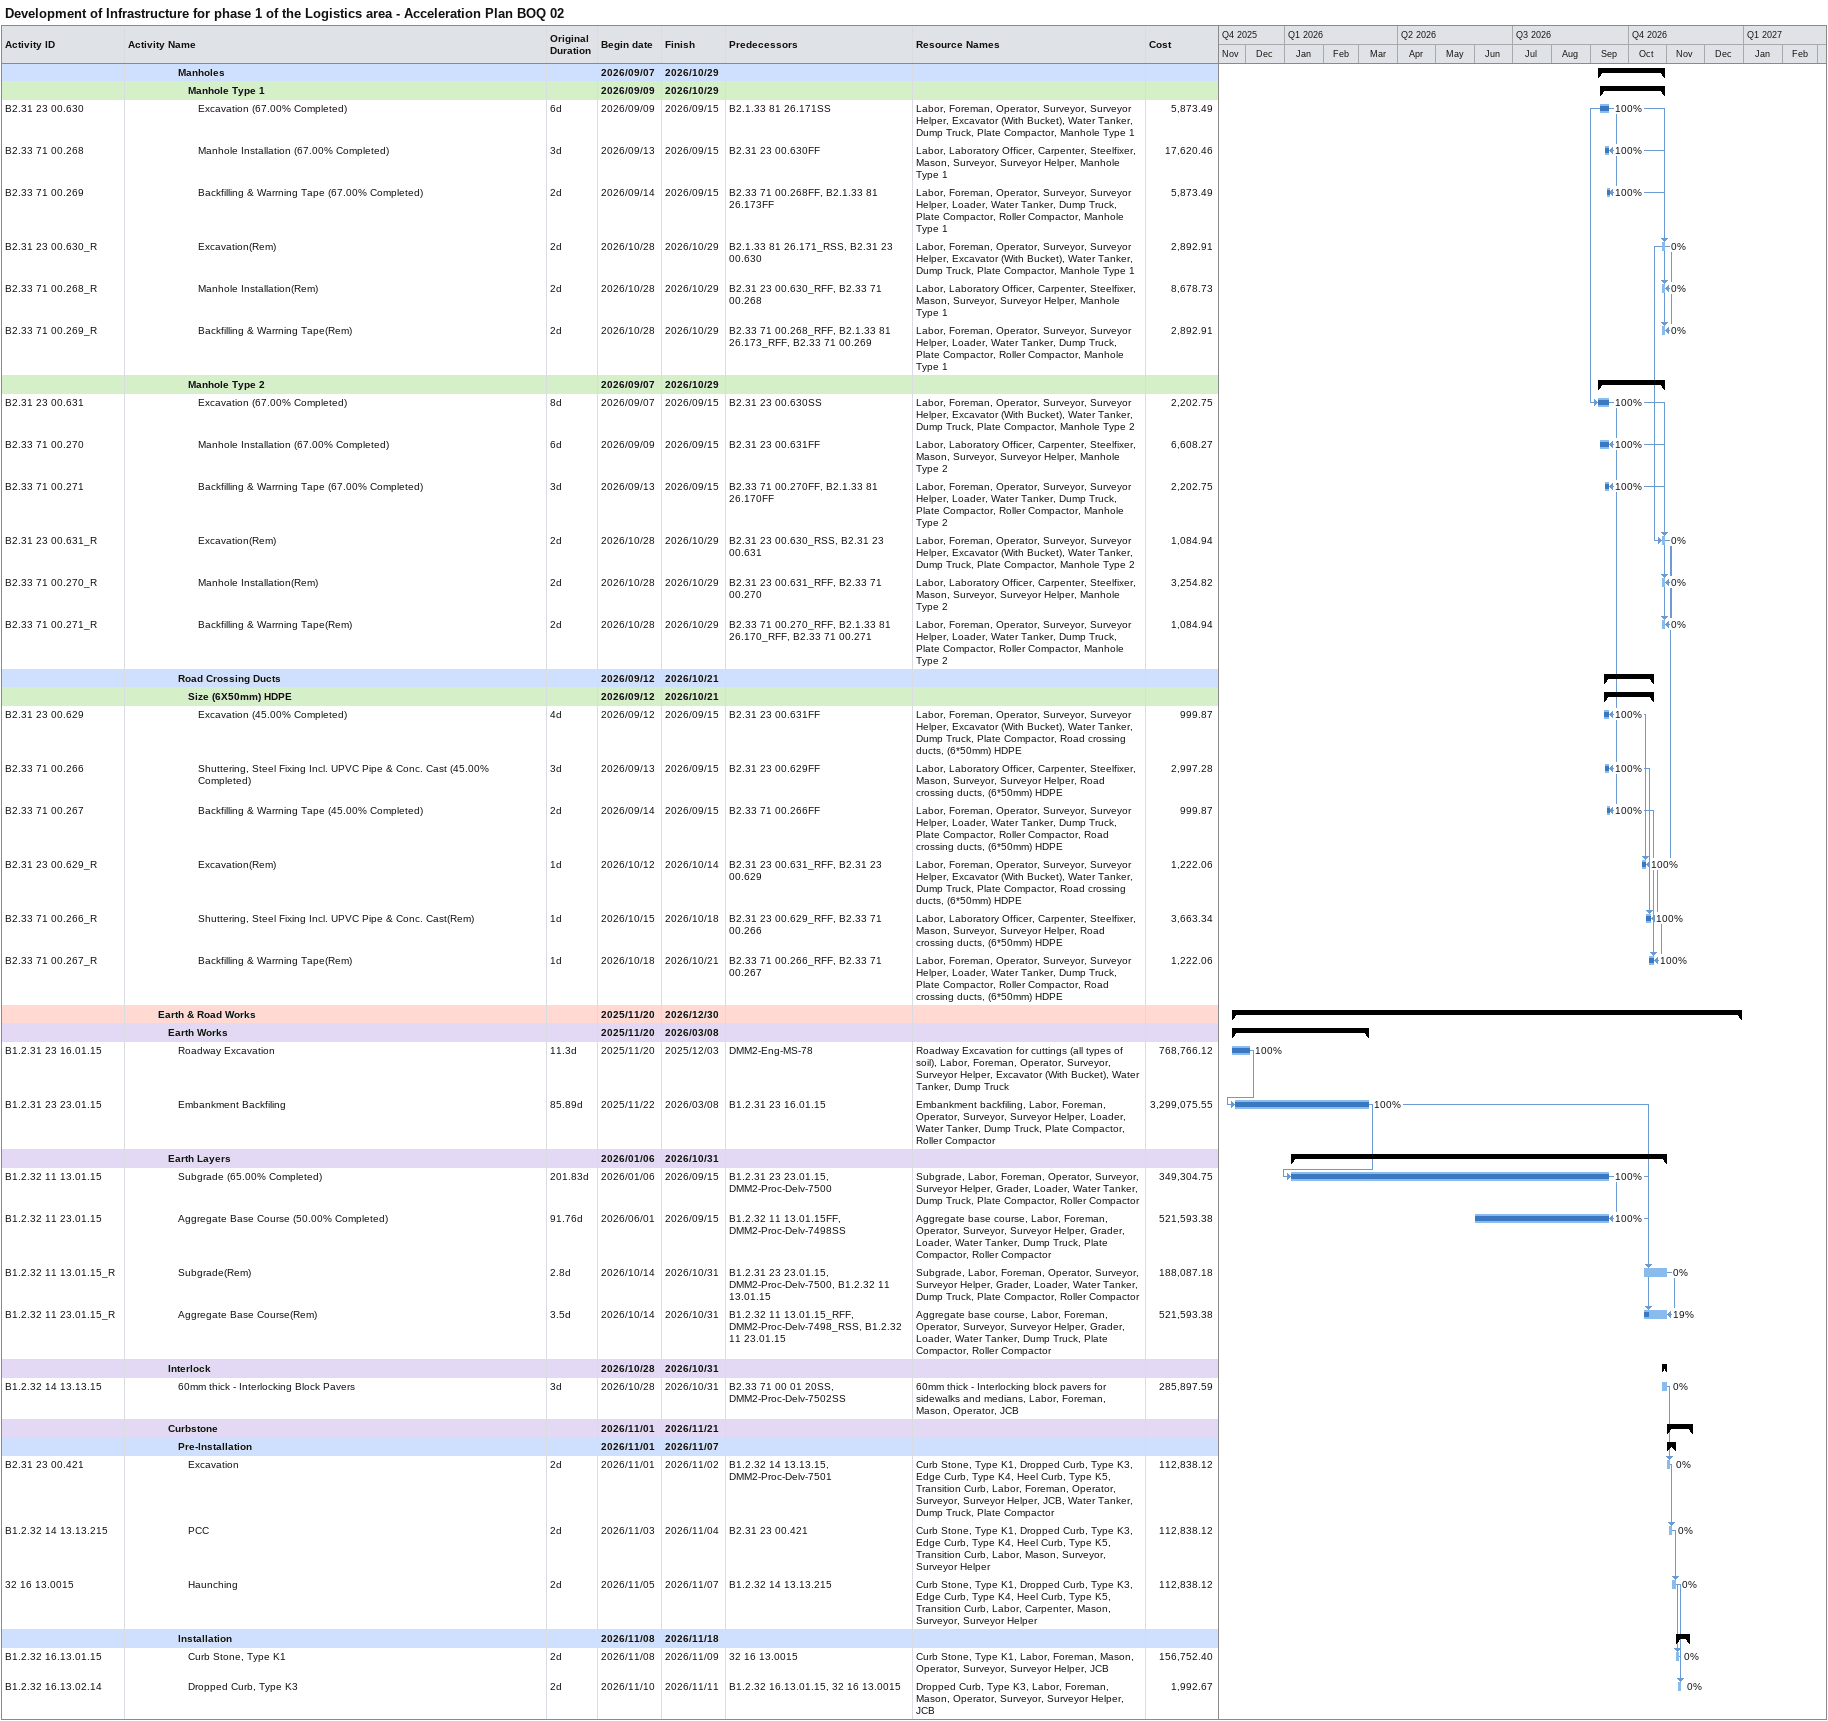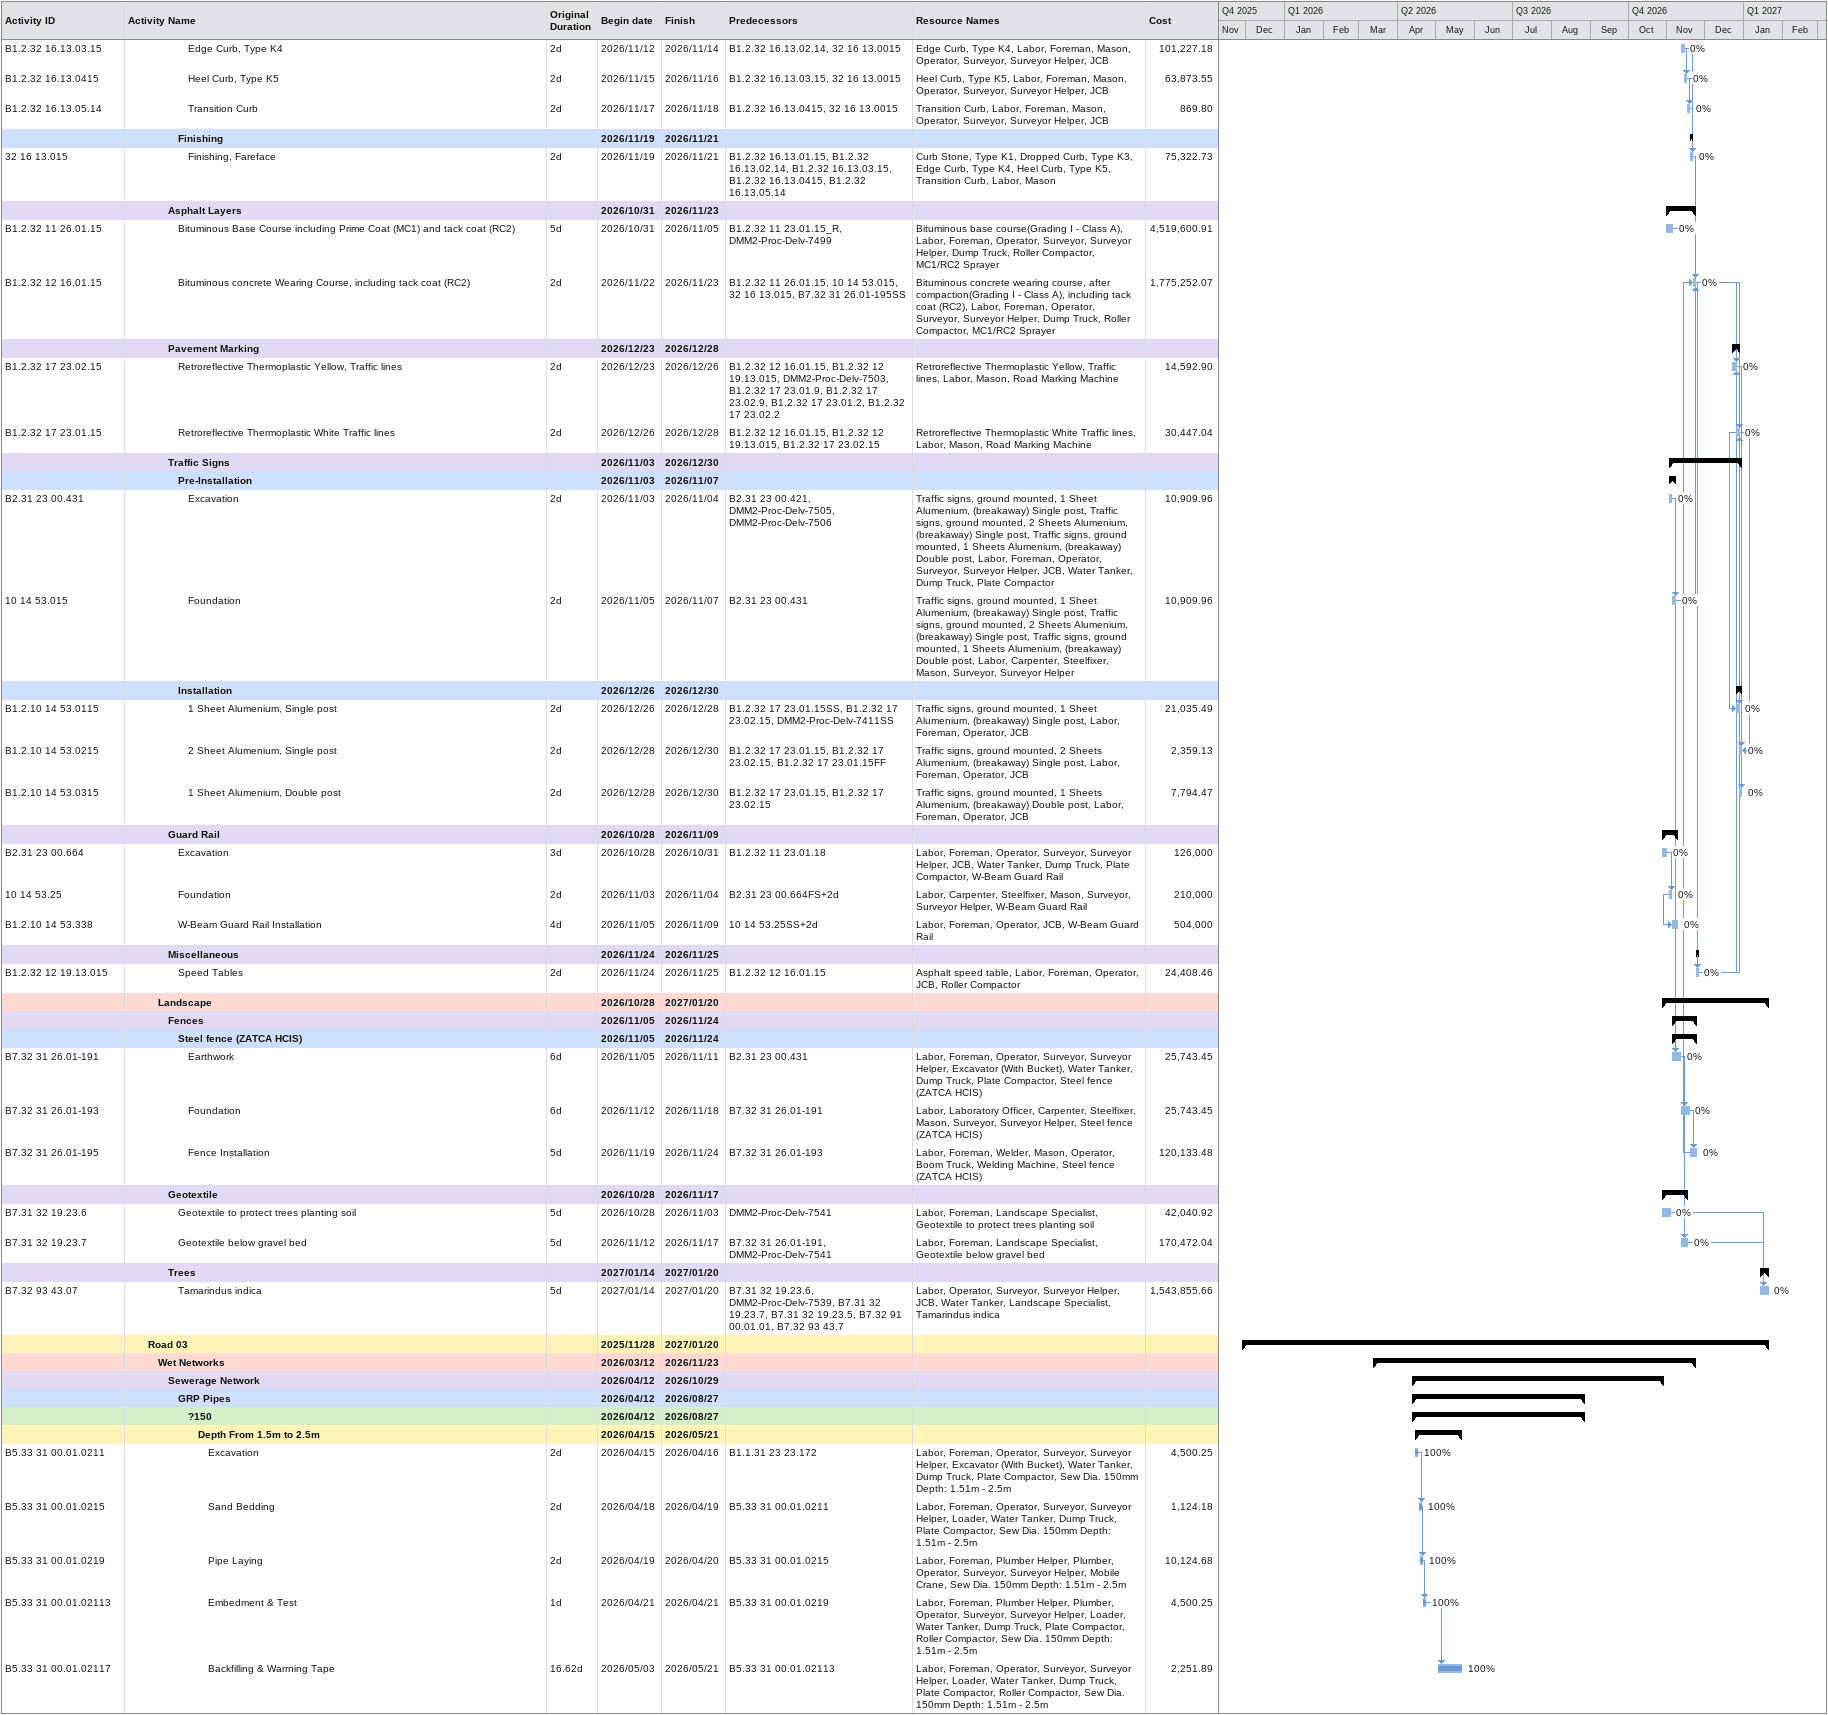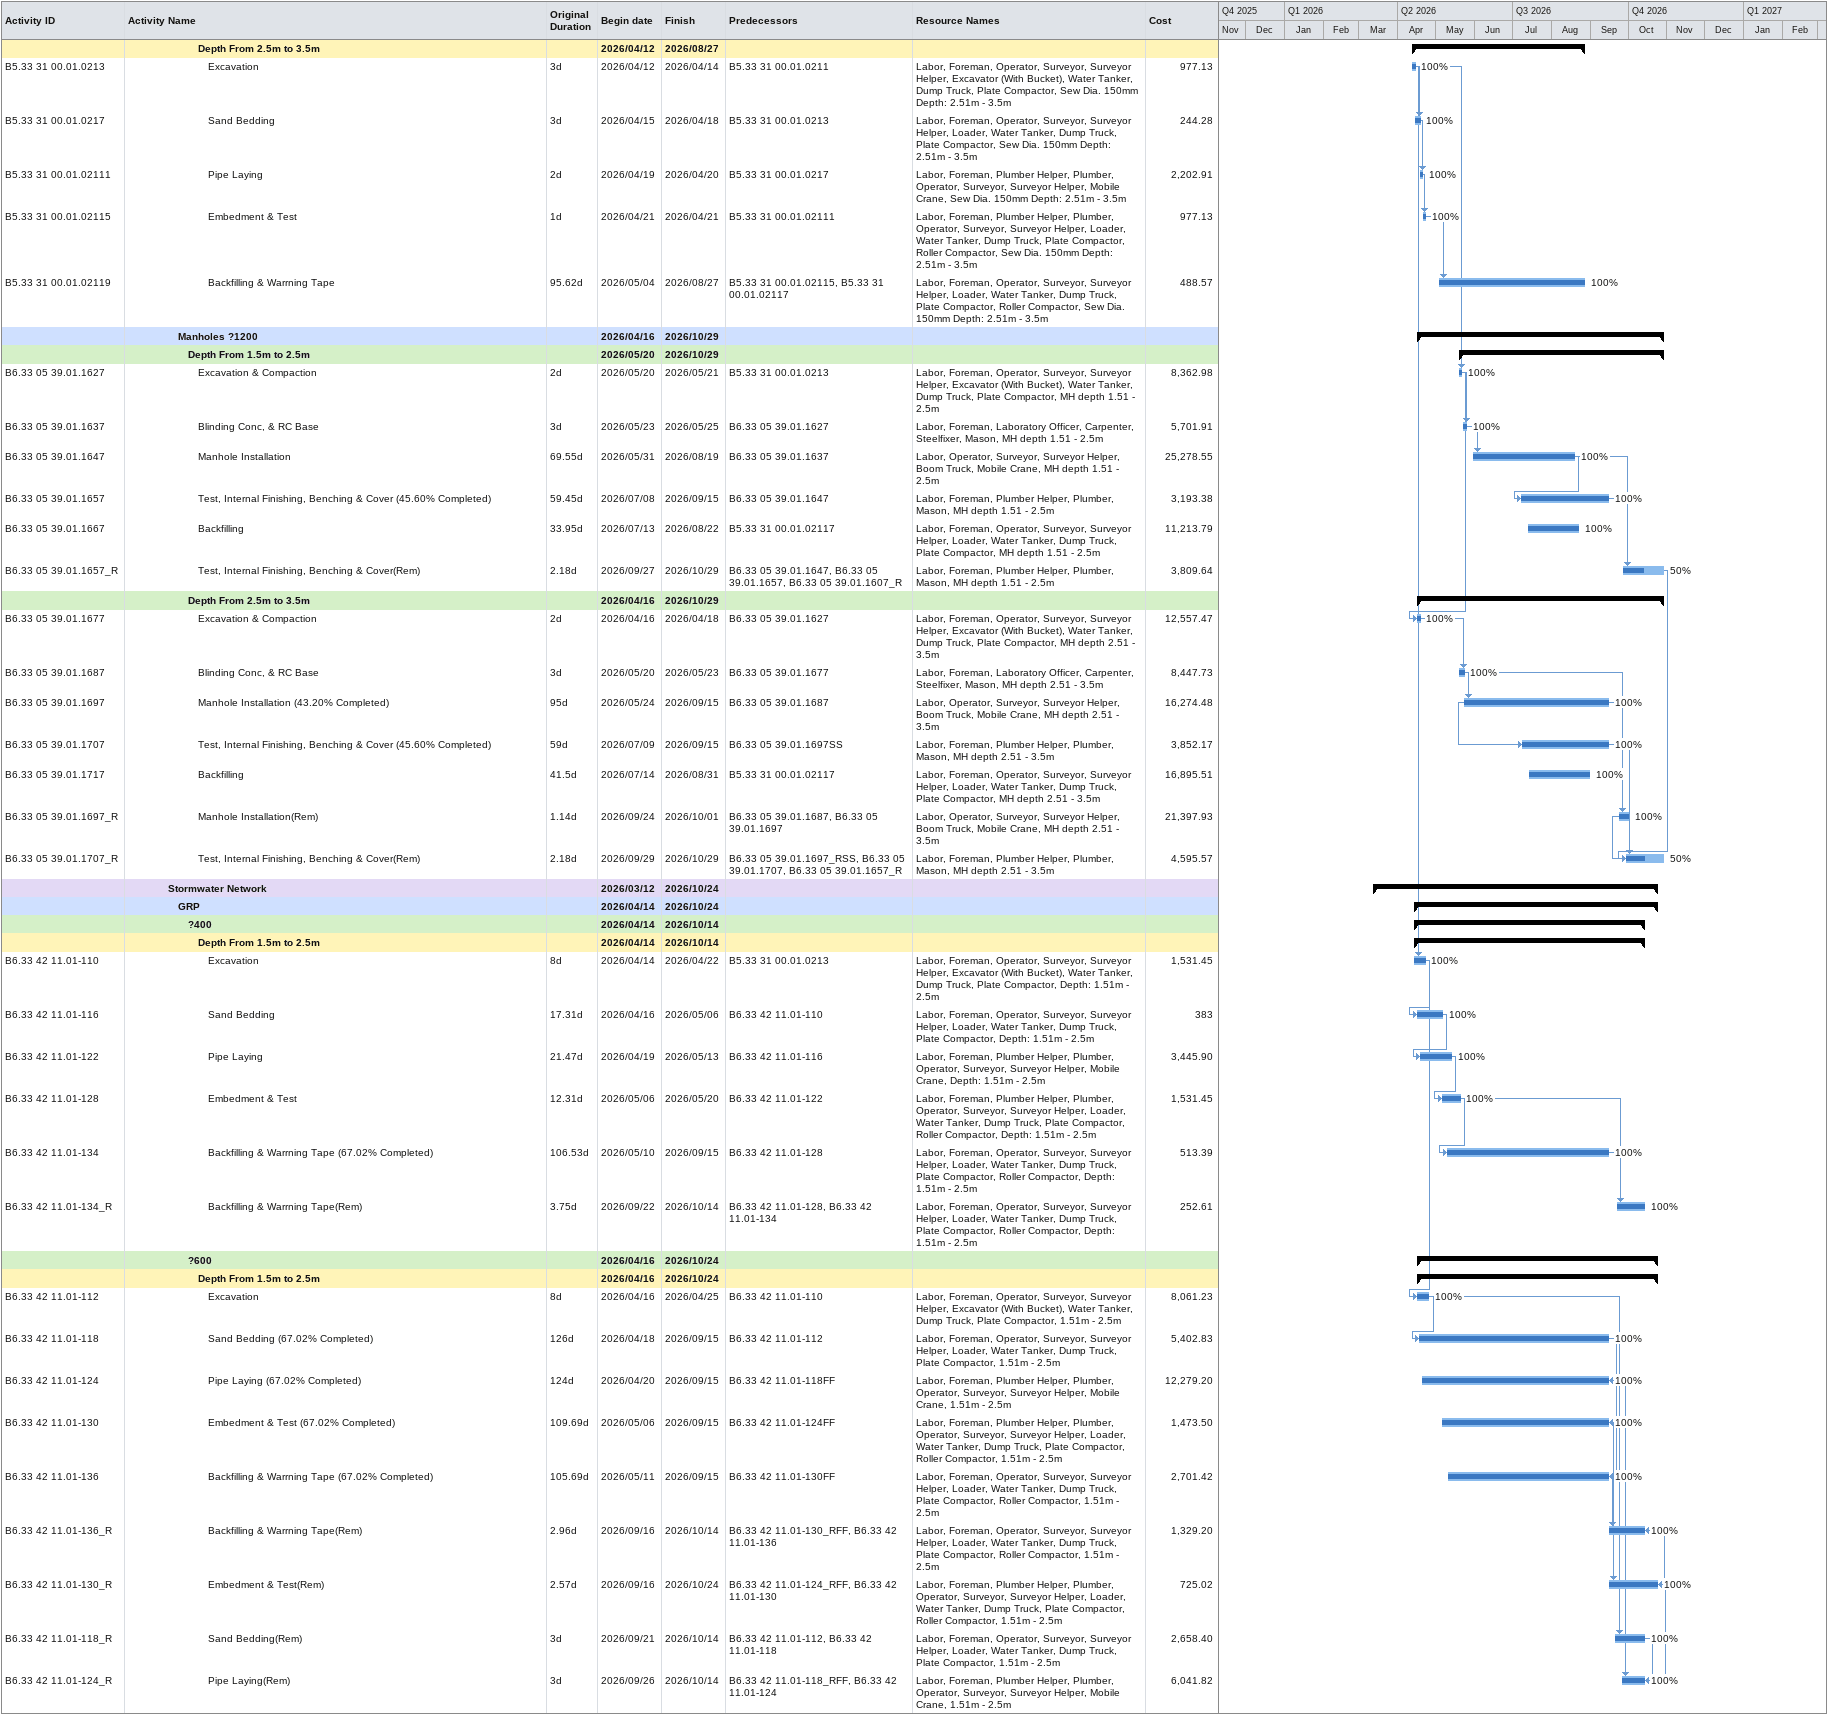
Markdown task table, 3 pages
Development of Infrastructure for phase 1 of the Logistics area - Acceleration Plan BOQ 02

| ID | Level | Task | Original duration | Start | Finish | Predecessors | Resources | % complete | Cost |
|---|---|---|---|---|---|---|---|---|---|
|  | 6 | **Manholes** |  | 2026-09-07 | 2026-10-29 |  |  |  |  |
|  | 7 | **Manhole Type 1** |  | 2026-09-09 | 2026-10-29 |  |  |  |  |
| B2.31 23 00.630 | 8 | Excavation (67.00% Completed) | 6d | 2026-09-09 | 2026-09-15 | B2.1.33 81 26.171SS | Labor, Foreman, Operator, Surveyor, Surveyor Helper, Excavator (With Bucket), Water Tanker, Dump Truck, Plate Compactor, Manhole Type 1 | 100 | 5873.49 |
| B2.33 71 00.268 | 8 | Manhole Installation (67.00% Completed) | 3d | 2026-09-13 | 2026-09-15 | B2.31 23 00.630FF | Labor, Laboratory Officer, Carpenter, Steelfixer, Mason, Surveyor, Surveyor Helper, Manhole Type 1 | 100 | 17620.46 |
| B2.33 71 00.269 | 8 | Backfilling & Warrning Tape (67.00% Completed) | 2d | 2026-09-14 | 2026-09-15 | B2.33 71 00.268FF, B2.1.33 81 26.173FF | Labor, Foreman, Operator, Surveyor, Surveyor Helper, Loader, Water Tanker, Dump Truck, Plate Compactor, Roller Compactor, Manhole Type 1 | 100 | 5873.49 |
| B2.31 23 00.630_R | 8 | Excavation(Rem) | 2d | 2026-10-28 | 2026-10-29 | B2.1.33 81 26.171_RSS, B2.31 23 00.630 | Labor, Foreman, Operator, Surveyor, Surveyor Helper, Excavator (With Bucket), Water Tanker, Dump Truck, Plate Compactor, Manhole Type 1 | 0 | 2892.91 |
| B2.33 71 00.268_R | 8 | Manhole Installation(Rem) | 2d | 2026-10-28 | 2026-10-29 | B2.31 23 00.630_RFF, B2.33 71 00.268 | Labor, Laboratory Officer, Carpenter, Steelfixer, Mason, Surveyor, Surveyor Helper, Manhole Type 1 | 0 | 8678.73 |
| B2.33 71 00.269_R | 8 | Backfilling & Warrning Tape(Rem) | 2d | 2026-10-28 | 2026-10-29 | B2.33 71 00.268_RFF, B2.1.33 81 26.173_RFF, B2.33 71 00.269 | Labor, Foreman, Operator, Surveyor, Surveyor Helper, Loader, Water Tanker, Dump Truck, Plate Compactor, Roller Compactor, Manhole Type 1 | 0 | 2892.91 |
|  | 7 | **Manhole Type 2** |  | 2026-09-07 | 2026-10-29 |  |  |  |  |
| B2.31 23 00.631 | 8 | Excavation (67.00% Completed) | 8d | 2026-09-07 | 2026-09-15 | B2.31 23 00.630SS | Labor, Foreman, Operator, Surveyor, Surveyor Helper, Excavator (With Bucket), Water Tanker, Dump Truck, Plate Compactor, Manhole Type 2 | 100 | 2202.75 |
| B2.33 71 00.270 | 8 | Manhole Installation (67.00% Completed) | 6d | 2026-09-09 | 2026-09-15 | B2.31 23 00.631FF | Labor, Laboratory Officer, Carpenter, Steelfixer, Mason, Surveyor, Surveyor Helper, Manhole Type 2 | 100 | 6608.27 |
| B2.33 71 00.271 | 8 | Backfilling & Warrning Tape (67.00% Completed) | 3d | 2026-09-13 | 2026-09-15 | B2.33 71 00.270FF, B2.1.33 81 26.170FF | Labor, Foreman, Operator, Surveyor, Surveyor Helper, Loader, Water Tanker, Dump Truck, Plate Compactor, Roller Compactor, Manhole Type 2 | 100 | 2202.75 |
| B2.31 23 00.631_R | 8 | Excavation(Rem) | 2d | 2026-10-28 | 2026-10-29 | B2.31 23 00.630_RSS, B2.31 23 00.631 | Labor, Foreman, Operator, Surveyor, Surveyor Helper, Excavator (With Bucket), Water Tanker, Dump Truck, Plate Compactor, Manhole Type 2 | 0 | 1084.94 |
| B2.33 71 00.270_R | 8 | Manhole Installation(Rem) | 2d | 2026-10-28 | 2026-10-29 | B2.31 23 00.631_RFF, B2.33 71 00.270 | Labor, Laboratory Officer, Carpenter, Steelfixer, Mason, Surveyor, Surveyor Helper, Manhole Type 2 | 0 | 3254.82 |
| B2.33 71 00.271_R | 8 | Backfilling & Warrning Tape(Rem) | 2d | 2026-10-28 | 2026-10-29 | B2.33 71 00.270_RFF, B2.1.33 81 26.170_RFF, B2.33 71 00.271 | Labor, Foreman, Operator, Surveyor, Surveyor Helper, Loader, Water Tanker, Dump Truck, Plate Compactor, Roller Compactor, Manhole Type 2 | 0 | 1084.94 |
|  | 6 | **Road Crossing Ducts** |  | 2026-09-12 | 2026-10-21 |  |  |  |  |
|  | 7 | **Size (6X50mm) HDPE** |  | 2026-09-12 | 2026-10-21 |  |  |  |  |
| B2.31 23 00.629 | 8 | Excavation (45.00% Completed) | 4d | 2026-09-12 | 2026-09-15 | B2.31 23 00.631FF | Labor, Foreman, Operator, Surveyor, Surveyor Helper, Excavator (With Bucket), Water Tanker, Dump Truck, Plate Compactor, Road crossing ducts, (6*50mm) HDPE | 100 | 999.87 |
| B2.33 71 00.266 | 8 | Shuttering, Steel Fixing Incl. UPVC Pipe & Conc. Cast (45.00% Completed) | 3d | 2026-09-13 | 2026-09-15 | B2.31 23 00.629FF | Labor, Laboratory Officer, Carpenter, Steelfixer, Mason, Surveyor, Surveyor Helper, Road crossing ducts, (6*50mm) HDPE | 100 | 2997.28 |
| B2.33 71 00.267 | 8 | Backfilling & Warrning Tape (45.00% Completed) | 2d | 2026-09-14 | 2026-09-15 | B2.33 71 00.266FF | Labor, Foreman, Operator, Surveyor, Surveyor Helper, Loader, Water Tanker, Dump Truck, Plate Compactor, Roller Compactor, Road crossing ducts, (6*50mm) HDPE | 100 | 999.87 |
| B2.31 23 00.629_R | 8 | Excavation(Rem) | 1d | 2026-10-12 | 2026-10-14 | B2.31 23 00.631_RFF, B2.31 23 00.629 | Labor, Foreman, Operator, Surveyor, Surveyor Helper, Excavator (With Bucket), Water Tanker, Dump Truck, Plate Compactor, Road crossing ducts, (6*50mm) HDPE | 100 | 1222.06 |
| B2.33 71 00.266_R | 8 | Shuttering, Steel Fixing Incl. UPVC Pipe & Conc. Cast(Rem) | 1d | 2026-10-15 | 2026-10-18 | B2.31 23 00.629_RFF, B2.33 71 00.266 | Labor, Laboratory Officer, Carpenter, Steelfixer, Mason, Surveyor, Surveyor Helper, Road crossing ducts, (6*50mm) HDPE | 100 | 3663.34 |
| B2.33 71 00.267_R | 8 | Backfilling & Warrning Tape(Rem) | 1d | 2026-10-18 | 2026-10-21 | B2.33 71 00.266_RFF, B2.33 71 00.267 | Labor, Foreman, Operator, Surveyor, Surveyor Helper, Loader, Water Tanker, Dump Truck, Plate Compactor, Roller Compactor, Road crossing ducts, (6*50mm) HDPE | 100 | 1222.06 |
|  | 4 | **Earth & Road Works** |  | 2025-11-20 | 2026-12-30 |  |  |  |  |
|  | 5 | **Earth Works** |  | 2025-11-20 | 2026-03-08 |  |  |  |  |
| B1.2.31 23 16.01.15 | 6 | Roadway Excavation | 11.3d | 2025-11-20 | 2025-12-03 | DMM2-Eng-MS-78 | Roadway Excavation for cuttings (all types of soil), Labor, Foreman, Operator, Surveyor, Surveyor Helper, Excavator (With Bucket), Water Tanker, Dump Truck | 100 | 768766.12 |
| B1.2.31 23 23.01.15 | 6 | Embankment Backfiling | 85.89d | 2025-11-22 | 2026-03-08 | B1.2.31 23 16.01.15 | Embankment backfiling, Labor, Foreman, Operator, Surveyor, Surveyor Helper, Loader, Water Tanker, Dump Truck, Plate Compactor, Roller Compactor | 100 | 3299075.55 |
|  | 5 | **Earth Layers** |  | 2026-01-06 | 2026-10-31 |  |  |  |  |
| B1.2.32 11 13.01.15 | 6 | Subgrade (65.00% Completed) | 201.83d | 2026-01-06 | 2026-09-15 | B1.2.31 23 23.01.15, DMM2-Proc-Delv-7500 | Subgrade, Labor, Foreman, Operator, Surveyor, Surveyor Helper, Grader, Loader, Water Tanker, Dump Truck, Plate Compactor, Roller Compactor | 100 | 349304.75 |
| B1.2.32 11 23.01.15 | 6 | Aggregate Base Course (50.00% Completed) | 91.76d | 2026-06-01 | 2026-09-15 | B1.2.32 11 13.01.15FF, DMM2-Proc-Delv-7498SS | Aggregate base course, Labor, Foreman, Operator, Surveyor, Surveyor Helper, Grader, Loader, Water Tanker, Dump Truck, Plate Compactor, Roller Compactor | 100 | 521593.38 |
| B1.2.32 11 13.01.15_R | 6 | Subgrade(Rem) | 2.8d | 2026-10-14 | 2026-10-31 | B1.2.31 23 23.01.15, DMM2-Proc-Delv-7500, B1.2.32 11 13.01.15 | Subgrade, Labor, Foreman, Operator, Surveyor, Surveyor Helper, Grader, Loader, Water Tanker, Dump Truck, Plate Compactor, Roller Compactor | 0 | 188087.18 |
| B1.2.32 11 23.01.15_R | 6 | Aggregate Base Course(Rem) | 3.5d | 2026-10-14 | 2026-10-31 | B1.2.32 11 13.01.15_RFF, DMM2-Proc-Delv-7498_RSS, B1.2.32 11 23.01.15 | Aggregate base course, Labor, Foreman, Operator, Surveyor, Surveyor Helper, Grader, Loader, Water Tanker, Dump Truck, Plate Compactor, Roller Compactor | 19 | 521593.38 |
|  | 5 | **Interlock** |  | 2026-10-28 | 2026-10-31 |  |  |  |  |
| B1.2.32 14 13.13.15 | 6 | 60mm thick - Interlocking Block Pavers | 3d | 2026-10-28 | 2026-10-31 | B2.33 71 00 01 20SS, DMM2-Proc-Delv-7502SS | 60mm thick - Interlocking block pavers for sidewalks and medians, Labor, Foreman, Mason, Operator, JCB | 0 | 285897.59 |
|  | 5 | **Curbstone** |  | 2026-11-01 | 2026-11-21 |  |  |  |  |
|  | 6 | **Pre-Installation** |  | 2026-11-01 | 2026-11-07 |  |  |  |  |
| B2.31 23 00.421 | 7 | Excavation | 2d | 2026-11-01 | 2026-11-02 | B1.2.32 14 13.13.15, DMM2-Proc-Delv-7501 | Curb Stone, Type K1, Dropped Curb, Type K3, Edge Curb, Type K4, Heel Curb, Type K5, Transition Curb, Labor, Foreman, Operator, Surveyor, Surveyor Helper, JCB, Water Tanker, Dump Truck, Plate Compactor | 0 | 112838.12 |
| B1.2.32 14 13.13.215 | 7 | PCC | 2d | 2026-11-03 | 2026-11-04 | B2.31 23 00.421 | Curb Stone, Type K1, Dropped Curb, Type K3, Edge Curb, Type K4, Heel Curb, Type K5, Transition Curb, Labor, Mason, Surveyor, Surveyor Helper | 0 | 112838.12 |
| 32 16 13.0015 | 7 | Haunching | 2d | 2026-11-05 | 2026-11-07 | B1.2.32 14 13.13.215 | Curb Stone, Type K1, Dropped Curb, Type K3, Edge Curb, Type K4, Heel Curb, Type K5, Transition Curb, Labor, Carpenter, Mason, Surveyor, Surveyor Helper | 0 | 112838.12 |
|  | 6 | **Installation** |  | 2026-11-08 | 2026-11-18 |  |  |  |  |
| B1.2.32 16.13.01.15 | 7 | Curb Stone, Type K1 | 2d | 2026-11-08 | 2026-11-09 | 32 16 13.0015 | Curb Stone, Type K1, Labor, Foreman, Mason, Operator, Surveyor, Surveyor Helper, JCB | 0 | 156752.40 |
| B1.2.32 16.13.02.14 | 7 | Dropped Curb, Type K3 | 2d | 2026-11-10 | 2026-11-11 | B1.2.32 16.13.01.15, 32 16 13.0015 | Dropped Curb, Type K3, Labor, Foreman, Mason, Operator, Surveyor, Surveyor Helper, JCB | 0 | 1992.67 |
| B1.2.32 16.13.03.15 | 7 | Edge Curb, Type K4 | 2d | 2026-11-12 | 2026-11-14 | B1.2.32 16.13.02.14, 32 16 13.0015 | Edge Curb, Type K4, Labor, Foreman, Mason, Operator, Surveyor, Surveyor Helper, JCB | 0 | 101227.18 |
| B1.2.32 16.13.0415 | 7 | Heel Curb, Type K5 | 2d | 2026-11-15 | 2026-11-16 | B1.2.32 16.13.03.15, 32 16 13.0015 | Heel Curb, Type K5, Labor, Foreman, Mason, Operator, Surveyor, Surveyor Helper, JCB | 0 | 63873.55 |
| B1.2.32 16.13.05.14 | 7 | Transition Curb | 2d | 2026-11-17 | 2026-11-18 | B1.2.32 16.13.0415, 32 16 13.0015 | Transition Curb, Labor, Foreman, Mason, Operator, Surveyor, Surveyor Helper, JCB | 0 | 869.80 |
|  | 6 | **Finishing** |  | 2026-11-19 | 2026-11-21 |  |  |  |  |
| 32 16 13.015 | 7 | Finishing, Fareface | 2d | 2026-11-19 | 2026-11-21 | B1.2.32 16.13.01.15, B1.2.32 16.13.02.14, B1.2.32 16.13.03.15, B1.2.32 16.13.0415, B1.2.32 16.13.05.14 | Curb Stone, Type K1, Dropped Curb, Type K3, Edge Curb, Type K4, Heel Curb, Type K5, Transition Curb, Labor, Mason | 0 | 75322.73 |
|  | 5 | **Asphalt Layers** |  | 2026-10-31 | 2026-11-23 |  |  |  |  |
| B1.2.32 11 26.01.15 | 6 | Bituminous Base Course including Prime Coat (MC1) and tack coat (RC2) | 5d | 2026-10-31 | 2026-11-05 | B1.2.32 11 23.01.15_R, DMM2-Proc-Delv-7499 | Bituminous base course(Grading I - Class A), Labor, Foreman, Operator, Surveyor, Surveyor Helper, Dump Truck, Roller Compactor, MC1/RC2 Sprayer | 0 | 4519600.91 |
| B1.2.32 12 16.01.15 | 6 | Bituminous concrete Wearing Course, including tack coat (RC2) | 2d | 2026-11-22 | 2026-11-23 | B1.2.32 11 26.01.15, 10 14 53.015, 32 16 13.015, B7.32 31 26.01-195SS | Bituminous concrete wearing course, after compaction(Grading I - Class A), including tack coat (RC2), Labor, Foreman, Operator, Surveyor, Surveyor Helper, Dump Truck, Roller Compactor, MC1/RC2 Sprayer | 0 | 1775252.07 |
|  | 5 | **Pavement Marking** |  | 2026-12-23 | 2026-12-28 |  |  |  |  |
| B1.2.32 17 23.02.15 | 6 | Retroreflective Thermoplastic Yellow, Traffic lines | 2d | 2026-12-23 | 2026-12-26 | B1.2.32 12 16.01.15, B1.2.32 12 19.13.015, DMM2-Proc-Delv-7503, B1.2.32 17 23.01.9, B1.2.32 17 23.02.9, B1.2.32 17 23.01.2, B1.2.32 17 23.02.2 | Retroreflective Thermoplastic Yellow, Traffic lines, Labor, Mason, Road Marking Machine | 0 | 14592.90 |
| B1.2.32 17 23.01.15 | 6 | Retroreflective Thermoplastic White Traffic lines | 2d | 2026-12-26 | 2026-12-28 | B1.2.32 12 16.01.15, B1.2.32 12 19.13.015, B1.2.32 17 23.02.15 | Retroreflective Thermoplastic White Traffic lines, Labor, Mason, Road Marking Machine | 0 | 30447.04 |
|  | 5 | **Traffic Signs** |  | 2026-11-03 | 2026-12-30 |  |  |  |  |
|  | 6 | **Pre-Installation** |  | 2026-11-03 | 2026-11-07 |  |  |  |  |
| B2.31 23 00.431 | 7 | Excavation | 2d | 2026-11-03 | 2026-11-04 | B2.31 23 00.421, DMM2-Proc-Delv-7505, DMM2-Proc-Delv-7506 | Traffic signs, ground mounted, 1 Sheet Alumenium, (breakaway) Single post, Traffic signs, ground mounted, 2 Sheets Alumenium, (breakaway) Single post, Traffic signs, ground mounted, 1 Sheets Alumenium, (breakaway) Double post, Labor, Foreman, Operator, Surveyor, Surveyor Helper, JCB, Water Tanker, Dump Truck, Plate Compactor | 0 | 10909.96 |
| 10 14 53.015 | 7 | Foundation | 2d | 2026-11-05 | 2026-11-07 | B2.31 23 00.431 | Traffic signs, ground mounted, 1 Sheet Alumenium, (breakaway) Single post, Traffic signs, ground mounted, 2 Sheets Alumenium, (breakaway) Single post, Traffic signs, ground mounted, 1 Sheets Alumenium, (breakaway) Double post, Labor, Carpenter, Steelfixer, Mason, Surveyor, Surveyor Helper | 0 | 10909.96 |
|  | 6 | **Installation** |  | 2026-12-26 | 2026-12-30 |  |  |  |  |
| B1.2.10 14 53.0115 | 7 | 1 Sheet Alumenium, Single post | 2d | 2026-12-26 | 2026-12-28 | B1.2.32 17 23.01.15SS, B1.2.32 17 23.02.15, DMM2-Proc-Delv-7411SS | Traffic signs, ground mounted, 1 Sheet Alumenium, (breakaway) Single post, Labor, Foreman, Operator, JCB | 0 | 21035.49 |
| B1.2.10 14 53.0215 | 7 | 2 Sheet Alumenium, Single post | 2d | 2026-12-28 | 2026-12-30 | B1.2.32 17 23.01.15, B1.2.32 17 23.02.15, B1.2.32 17 23.01.15FF | Traffic signs, ground mounted, 2 Sheets Alumenium, (breakaway) Single post, Labor, Foreman, Operator, JCB | 0 | 2359.13 |
| B1.2.10 14 53.0315 | 7 | 1 Sheet Alumenium, Double post | 2d | 2026-12-28 | 2026-12-30 | B1.2.32 17 23.01.15, B1.2.32 17 23.02.15 | Traffic signs, ground mounted, 1 Sheets Alumenium, (breakaway) Double post, Labor, Foreman, Operator, JCB | 0 | 7794.47 |
|  | 5 | **Guard Rail** |  | 2026-10-28 | 2026-11-09 |  |  |  |  |
| B2.31 23 00.664 | 6 | Excavation | 3d | 2026-10-28 | 2026-10-31 | B1.2.32 11 23.01.18 | Labor, Foreman, Operator, Surveyor, Surveyor Helper, JCB, Water Tanker, Dump Truck, Plate Compactor, W-Beam Guard Rail | 0 | 126000 |
| 10 14 53.25 | 6 | Foundation | 2d | 2026-11-03 | 2026-11-04 | B2.31 23 00.664FS+2d | Labor, Carpenter, Steelfixer, Mason, Surveyor, Surveyor Helper, W-Beam Guard Rail | 0 | 210000 |
| B1.2.10 14 53.338 | 6 | W-Beam Guard Rail Installation | 4d | 2026-11-05 | 2026-11-09 | 10 14 53.25SS+2d | Labor, Foreman, Operator, JCB, W-Beam Guard Rail | 0 | 504000 |
|  | 5 | **Miscellaneous** |  | 2026-11-24 | 2026-11-25 |  |  |  |  |
| B1.2.32 12 19.13.015 | 6 | Speed Tables | 2d | 2026-11-24 | 2026-11-25 | B1.2.32 12 16.01.15 | Asphalt speed table, Labor, Foreman, Operator, JCB, Roller Compactor | 0 | 24408.46 |
|  | 4 | **Landscape** |  | 2026-10-28 | 2027-01-20 |  |  |  |  |
|  | 5 | **Fences** |  | 2026-11-05 | 2026-11-24 |  |  |  |  |
|  | 6 | **Steel fence (ZATCA HCIS)** |  | 2026-11-05 | 2026-11-24 |  |  |  |  |
| B7.32 31 26.01-191 | 7 | Earthwork | 6d | 2026-11-05 | 2026-11-11 | B2.31 23 00.431 | Labor, Foreman, Operator, Surveyor, Surveyor Helper, Excavator (With Bucket), Water Tanker, Dump Truck, Plate Compactor, Steel fence (ZATCA HCIS) | 0 | 25743.45 |
| B7.32 31 26.01-193 | 7 | Foundation | 6d | 2026-11-12 | 2026-11-18 | B7.32 31 26.01-191 | Labor, Laboratory Officer, Carpenter, Steelfixer, Mason, Surveyor, Surveyor Helper, Steel fence (ZATCA HCIS) | 0 | 25743.45 |
| B7.32 31 26.01-195 | 7 | Fence Installation | 5d | 2026-11-19 | 2026-11-24 | B7.32 31 26.01-193 | Labor, Foreman, Welder, Mason, Operator, Boom Truck, Welding Machine, Steel fence (ZATCA HCIS) | 0 | 120133.48 |
|  | 5 | **Geotextile** |  | 2026-10-28 | 2026-11-17 |  |  |  |  |
| B7.31 32 19.23.6 | 6 | Geotextile to protect trees planting soil | 5d | 2026-10-28 | 2026-11-03 | DMM2-Proc-Delv-7541 | Labor, Foreman, Landscape Specialist, Geotextile to protect trees planting soil | 0 | 42040.92 |
| B7.31 32 19.23.7 | 6 | Geotextile below gravel bed | 5d | 2026-11-12 | 2026-11-17 | B7.32 31 26.01-191, DMM2-Proc-Delv-7541 | Labor, Foreman, Landscape Specialist, Geotextile below gravel bed | 0 | 170472.04 |
|  | 5 | **Trees** |  | 2027-01-14 | 2027-01-20 |  |  |  |  |
| B7.32 93 43.07 | 6 | Tamarindus indica | 5d | 2027-01-14 | 2027-01-20 | B7.31 32 19.23.6, DMM2-Proc-Delv-7539, B7.31 32 19.23.7, B7.31 32 19.23.5, B7.32 91 00.01.01, B7.32 93 43.7 | Labor, Operator, Surveyor, Surveyor Helper, JCB, Water Tanker, Landscape Specialist, Tamarindus indica | 0 | 1543855.66 |
|  | 3 | **Road 03** |  | 2025-11-28 | 2027-01-20 |  |  |  |  |
|  | 4 | **Wet Networks** |  | 2026-03-12 | 2026-11-23 |  |  |  |  |
|  | 5 | **Sewerage Network** |  | 2026-04-12 | 2026-10-29 |  |  |  |  |
|  | 6 | **GRP Pipes** |  | 2026-04-12 | 2026-08-27 |  |  |  |  |
|  | 7 | **?150** |  | 2026-04-12 | 2026-08-27 |  |  |  |  |
|  | 8 | **Depth From 1.5m to 2.5m** |  | 2026-04-15 | 2026-05-21 |  |  |  |  |
| B5.33 31 00.01.0211 | 9 | Excavation | 2d | 2026-04-15 | 2026-04-16 | B1.1.31 23 23.172 | Labor, Foreman, Operator, Surveyor, Surveyor Helper, Excavator (With Bucket), Water Tanker, Dump Truck, Plate Compactor, Sew Dia. 150mm Depth: 1.51m - 2.5m | 100 | 4500.25 |
| B5.33 31 00.01.0215 | 9 | Sand Bedding | 2d | 2026-04-18 | 2026-04-19 | B5.33 31 00.01.0211 | Labor, Foreman, Operator, Surveyor, Surveyor Helper, Loader, Water Tanker, Dump Truck, Plate Compactor, Sew Dia. 150mm Depth: 1.51m - 2.5m | 100 | 1124.18 |
| B5.33 31 00.01.0219 | 9 | Pipe Laying | 2d | 2026-04-19 | 2026-04-20 | B5.33 31 00.01.0215 | Labor, Foreman, Plumber Helper, Plumber, Operator, Surveyor, Surveyor Helper, Mobile Crane, Sew Dia. 150mm Depth: 1.51m - 2.5m | 100 | 10124.68 |
| B5.33 31 00.01.02113 | 9 | Embedment & Test | 1d | 2026-04-21 | 2026-04-21 | B5.33 31 00.01.0219 | Labor, Foreman, Plumber Helper, Plumber, Operator, Surveyor, Surveyor Helper, Loader, Water Tanker, Dump Truck, Plate Compactor, Roller Compactor, Sew Dia. 150mm Depth: 1.51m - 2.5m | 100 | 4500.25 |
| B5.33 31 00.01.02117 | 9 | Backfilling & Warrning Tape | 16.62d | 2026-05-03 | 2026-05-21 | B5.33 31 00.01.02113 | Labor, Foreman, Operator, Surveyor, Surveyor Helper, Loader, Water Tanker, Dump Truck, Plate Compactor, Roller Compactor, Sew Dia. 150mm Depth: 1.51m - 2.5m | 100 | 2251.89 |
|  | 8 | **Depth From 2.5m to 3.5m** |  | 2026-04-12 | 2026-08-27 |  |  |  |  |
| B5.33 31 00.01.0213 | 9 | Excavation | 3d | 2026-04-12 | 2026-04-14 | B5.33 31 00.01.0211 | Labor, Foreman, Operator, Surveyor, Surveyor Helper, Excavator (With Bucket), Water Tanker, Dump Truck, Plate Compactor, Sew Dia. 150mm Depth: 2.51m - 3.5m | 100 | 977.13 |
| B5.33 31 00.01.0217 | 9 | Sand Bedding | 3d | 2026-04-15 | 2026-04-18 | B5.33 31 00.01.0213 | Labor, Foreman, Operator, Surveyor, Surveyor Helper, Loader, Water Tanker, Dump Truck, Plate Compactor, Sew Dia. 150mm Depth: 2.51m - 3.5m | 100 | 244.28 |
| B5.33 31 00.01.02111 | 9 | Pipe Laying | 2d | 2026-04-19 | 2026-04-20 | B5.33 31 00.01.0217 | Labor, Foreman, Plumber Helper, Plumber, Operator, Surveyor, Surveyor Helper, Mobile Crane, Sew Dia. 150mm Depth: 2.51m - 3.5m | 100 | 2202.91 |
| B5.33 31 00.01.02115 | 9 | Embedment & Test | 1d | 2026-04-21 | 2026-04-21 | B5.33 31 00.01.02111 | Labor, Foreman, Plumber Helper, Plumber, Operator, Surveyor, Surveyor Helper, Loader, Water Tanker, Dump Truck, Plate Compactor, Roller Compactor, Sew Dia. 150mm Depth: 2.51m - 3.5m | 100 | 977.13 |
| B5.33 31 00.01.02119 | 9 | Backfilling & Warrning Tape | 95.62d | 2026-05-04 | 2026-08-27 | B5.33 31 00.01.02115, B5.33 31 00.01.02117 | Labor, Foreman, Operator, Surveyor, Surveyor Helper, Loader, Water Tanker, Dump Truck, Plate Compactor, Roller Compactor, Sew Dia. 150mm Depth: 2.51m - 3.5m | 100 | 488.57 |
|  | 6 | **Manholes ?1200** |  | 2026-04-16 | 2026-10-29 |  |  |  |  |
|  | 7 | **Depth From 1.5m to 2.5m** |  | 2026-05-20 | 2026-10-29 |  |  |  |  |
| B6.33 05 39.01.1627 | 8 | Excavation & Compaction | 2d | 2026-05-20 | 2026-05-21 | B5.33 31 00.01.0213 | Labor, Foreman, Operator, Surveyor, Surveyor Helper, Excavator (With Bucket), Water Tanker, Dump Truck, Plate Compactor, MH depth 1.51 - 2.5m | 100 | 8362.98 |
| B6.33 05 39.01.1637 | 8 | Blinding Conc, & RC Base | 3d | 2026-05-23 | 2026-05-25 | B6.33 05 39.01.1627 | Labor, Foreman, Laboratory Officer, Carpenter, Steelfixer, Mason, MH depth 1.51 - 2.5m | 100 | 5701.91 |
| B6.33 05 39.01.1647 | 8 | Manhole Installation | 69.55d | 2026-05-31 | 2026-08-19 | B6.33 05 39.01.1637 | Labor, Operator, Surveyor, Surveyor Helper, Boom Truck, Mobile Crane, MH depth 1.51 - 2.5m | 100 | 25278.55 |
| B6.33 05 39.01.1657 | 8 | Test, Internal Finishing, Benching & Cover (45.60% Completed) | 59.45d | 2026-07-08 | 2026-09-15 | B6.33 05 39.01.1647 | Labor, Foreman, Plumber Helper, Plumber, Mason, MH depth 1.51 - 2.5m | 100 | 3193.38 |
| B6.33 05 39.01.1667 | 8 | Backfilling | 33.95d | 2026-07-13 | 2026-08-22 | B5.33 31 00.01.02117 | Labor, Foreman, Operator, Surveyor, Surveyor Helper, Loader, Water Tanker, Dump Truck, Plate Compactor, MH depth 1.51 - 2.5m | 100 | 11213.79 |
| B6.33 05 39.01.1657_R | 8 | Test, Internal Finishing, Benching & Cover(Rem) | 2.18d | 2026-09-27 | 2026-10-29 | B6.33 05 39.01.1647, B6.33 05 39.01.1657, B6.33 05 39.01.1607_R | Labor, Foreman, Plumber Helper, Plumber, Mason, MH depth 1.51 - 2.5m | 50 | 3809.64 |
|  | 7 | **Depth From 2.5m to 3.5m** |  | 2026-04-16 | 2026-10-29 |  |  |  |  |
| B6.33 05 39.01.1677 | 8 | Excavation & Compaction | 2d | 2026-04-16 | 2026-04-18 | B6.33 05 39.01.1627 | Labor, Foreman, Operator, Surveyor, Surveyor Helper, Excavator (With Bucket), Water Tanker, Dump Truck, Plate Compactor, MH depth 2.51 - 3.5m | 100 | 12557.47 |
| B6.33 05 39.01.1687 | 8 | Blinding Conc, & RC Base | 3d | 2026-05-20 | 2026-05-23 | B6.33 05 39.01.1677 | Labor, Foreman, Laboratory Officer, Carpenter, Steelfixer, Mason, MH depth 2.51 - 3.5m | 100 | 8447.73 |
| B6.33 05 39.01.1697 | 8 | Manhole Installation (43.20% Completed) | 95d | 2026-05-24 | 2026-09-15 | B6.33 05 39.01.1687 | Labor, Operator, Surveyor, Surveyor Helper, Boom Truck, Mobile Crane, MH depth 2.51 - 3.5m | 100 | 16274.48 |
| B6.33 05 39.01.1707 | 8 | Test, Internal Finishing, Benching & Cover (45.60% Completed) | 59d | 2026-07-09 | 2026-09-15 | B6.33 05 39.01.1697SS | Labor, Foreman, Plumber Helper, Plumber, Mason, MH depth 2.51 - 3.5m | 100 | 3852.17 |
| B6.33 05 39.01.1717 | 8 | Backfilling | 41.5d | 2026-07-14 | 2026-08-31 | B5.33 31 00.01.02117 | Labor, Foreman, Operator, Surveyor, Surveyor Helper, Loader, Water Tanker, Dump Truck, Plate Compactor, MH depth 2.51 - 3.5m | 100 | 16895.51 |
| B6.33 05 39.01.1697_R | 8 | Manhole Installation(Rem) | 1.14d | 2026-09-24 | 2026-10-01 | B6.33 05 39.01.1687, B6.33 05 39.01.1697 | Labor, Operator, Surveyor, Surveyor Helper, Boom Truck, Mobile Crane, MH depth 2.51 - 3.5m | 100 | 21397.93 |
| B6.33 05 39.01.1707_R | 8 | Test, Internal Finishing, Benching & Cover(Rem) | 2.18d | 2026-09-29 | 2026-10-29 | B6.33 05 39.01.1697_RSS, B6.33 05 39.01.1707, B6.33 05 39.01.1657_R | Labor, Foreman, Plumber Helper, Plumber, Mason, MH depth 2.51 - 3.5m | 50 | 4595.57 |
|  | 5 | **Stormwater Network** |  | 2026-03-12 | 2026-10-24 |  |  |  |  |
|  | 6 | **GRP** |  | 2026-04-14 | 2026-10-24 |  |  |  |  |
|  | 7 | **?400** |  | 2026-04-14 | 2026-10-14 |  |  |  |  |
|  | 8 | **Depth From 1.5m to 2.5m** |  | 2026-04-14 | 2026-10-14 |  |  |  |  |
| B6.33 42 11.01-110 | 9 | Excavation | 8d | 2026-04-14 | 2026-04-22 | B5.33 31 00.01.0213 | Labor, Foreman, Operator, Surveyor, Surveyor Helper, Excavator (With Bucket), Water Tanker, Dump Truck, Plate Compactor, Depth: 1.51m - 2.5m | 100 | 1531.45 |
| B6.33 42 11.01-116 | 9 | Sand Bedding | 17.31d | 2026-04-16 | 2026-05-06 | B6.33 42 11.01-110 | Labor, Foreman, Operator, Surveyor, Surveyor Helper, Loader, Water Tanker, Dump Truck, Plate Compactor, Depth: 1.51m - 2.5m | 100 | 383 |
| B6.33 42 11.01-122 | 9 | Pipe Laying | 21.47d | 2026-04-19 | 2026-05-13 | B6.33 42 11.01-116 | Labor, Foreman, Plumber Helper, Plumber, Operator, Surveyor, Surveyor Helper, Mobile Crane, Depth: 1.51m - 2.5m | 100 | 3445.90 |
| B6.33 42 11.01-128 | 9 | Embedment & Test | 12.31d | 2026-05-06 | 2026-05-20 | B6.33 42 11.01-122 | Labor, Foreman, Plumber Helper, Plumber, Operator, Surveyor, Surveyor Helper, Loader, Water Tanker, Dump Truck, Plate Compactor, Roller Compactor, Depth: 1.51m - 2.5m | 100 | 1531.45 |
| B6.33 42 11.01-134 | 9 | Backfilling & Warrning Tape (67.02% Completed) | 106.53d | 2026-05-10 | 2026-09-15 | B6.33 42 11.01-128 | Labor, Foreman, Operator, Surveyor, Surveyor Helper, Loader, Water Tanker, Dump Truck, Plate Compactor, Roller Compactor, Depth: 1.51m - 2.5m | 100 | 513.39 |
| B6.33 42 11.01-134_R | 9 | Backfilling & Warrning Tape(Rem) | 3.75d | 2026-09-22 | 2026-10-14 | B6.33 42 11.01-128, B6.33 42 11.01-134 | Labor, Foreman, Operator, Surveyor, Surveyor Helper, Loader, Water Tanker, Dump Truck, Plate Compactor, Roller Compactor, Depth: 1.51m - 2.5m | 100 | 252.61 |
|  | 7 | **?600** |  | 2026-04-16 | 2026-10-24 |  |  |  |  |
|  | 8 | **Depth From 1.5m to 2.5m** |  | 2026-04-16 | 2026-10-24 |  |  |  |  |
| B6.33 42 11.01-112 | 9 | Excavation | 8d | 2026-04-16 | 2026-04-25 | B6.33 42 11.01-110 | Labor, Foreman, Operator, Surveyor, Surveyor Helper, Excavator (With Bucket), Water Tanker, Dump Truck, Plate Compactor, 1.51m - 2.5m | 100 | 8061.23 |
| B6.33 42 11.01-118 | 9 | Sand Bedding (67.02% Completed) | 126d | 2026-04-18 | 2026-09-15 | B6.33 42 11.01-112 | Labor, Foreman, Operator, Surveyor, Surveyor Helper, Loader, Water Tanker, Dump Truck, Plate Compactor, 1.51m - 2.5m | 100 | 5402.83 |
| B6.33 42 11.01-124 | 9 | Pipe Laying (67.02% Completed) | 124d | 2026-04-20 | 2026-09-15 | B6.33 42 11.01-118FF | Labor, Foreman, Plumber Helper, Plumber, Operator, Surveyor, Surveyor Helper, Mobile Crane, 1.51m - 2.5m | 100 | 12279.20 |
| B6.33 42 11.01-130 | 9 | Embedment & Test (67.02% Completed) | 109.69d | 2026-05-06 | 2026-09-15 | B6.33 42 11.01-124FF | Labor, Foreman, Plumber Helper, Plumber, Operator, Surveyor, Surveyor Helper, Loader, Water Tanker, Dump Truck, Plate Compactor, Roller Compactor, 1.51m - 2.5m | 100 | 1473.50 |
| B6.33 42 11.01-136 | 9 | Backfilling & Warrning Tape (67.02% Completed) | 105.69d | 2026-05-11 | 2026-09-15 | B6.33 42 11.01-130FF | Labor, Foreman, Operator, Surveyor, Surveyor Helper, Loader, Water Tanker, Dump Truck, Plate Compactor, Roller Compactor, 1.51m - 2.5m | 100 | 2701.42 |
| B6.33 42 11.01-136_R | 9 | Backfilling & Warrning Tape(Rem) | 2.96d | 2026-09-16 | 2026-10-14 | B6.33 42 11.01-130_RFF, B6.33 42 11.01-136 | Labor, Foreman, Operator, Surveyor, Surveyor Helper, Loader, Water Tanker, Dump Truck, Plate Compactor, Roller Compactor, 1.51m - 2.5m | 100 | 1329.20 |
| B6.33 42 11.01-130_R | 9 | Embedment & Test(Rem) | 2.57d | 2026-09-16 | 2026-10-24 | B6.33 42 11.01-124_RFF, B6.33 42 11.01-130 | Labor, Foreman, Plumber Helper, Plumber, Operator, Surveyor, Surveyor Helper, Loader, Water Tanker, Dump Truck, Plate Compactor, Roller Compactor, 1.51m - 2.5m | 100 | 725.02 |
| B6.33 42 11.01-118_R | 9 | Sand Bedding(Rem) | 3d | 2026-09-21 | 2026-10-14 | B6.33 42 11.01-112, B6.33 42 11.01-118 | Labor, Foreman, Operator, Surveyor, Surveyor Helper, Loader, Water Tanker, Dump Truck, Plate Compactor, 1.51m - 2.5m | 100 | 2658.40 |
| B6.33 42 11.01-124_R | 9 | Pipe Laying(Rem) | 3d | 2026-09-26 | 2026-10-14 | B6.33 42 11.01-118_RFF, B6.33 42 11.01-124 | Labor, Foreman, Plumber Helper, Plumber, Operator, Surveyor, Surveyor Helper, Mobile Crane, 1.51m - 2.5m | 100 | 6041.82 |
